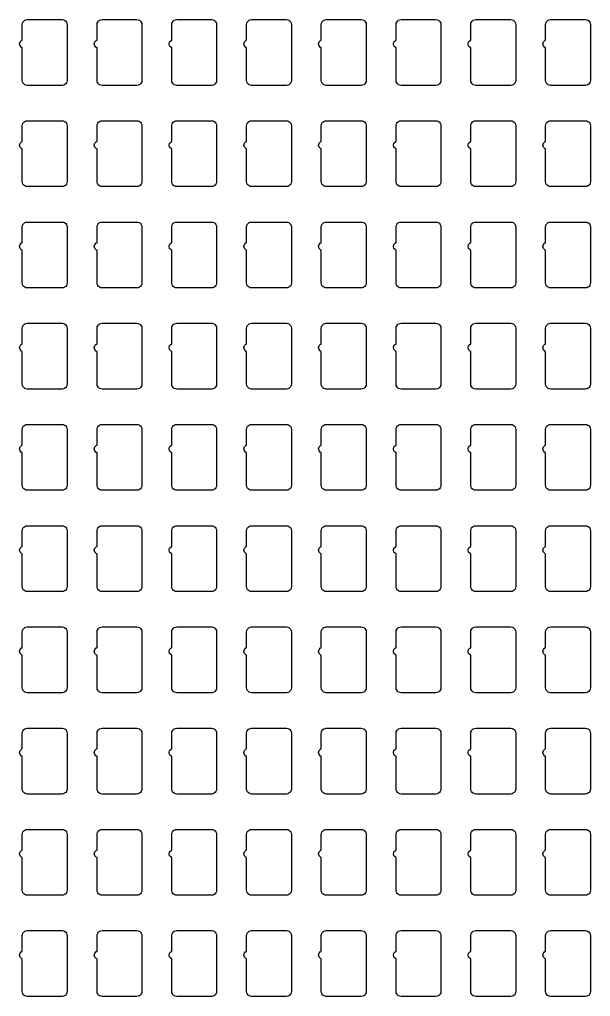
# Model space of a CAD drawing. Extents: x 11 to 212, y 11 to 212.
# Drawn here: x 79.72 to 93.2, y 61.46 to 84.51 of the extents above; entities that cross this region are included whole.
import ezdxf

# ---------------------------------------------------------------- set-up
doc = ezdxf.new("R2010")
doc.units = 0
doc.layers.add('C2', color=7, linetype='continuous')

msp = doc.modelspace()

# ---------------------------------------------------------------- linework, layer by layer
at = {"layer": 'C2'}
for points in [[(80.729, 84.512), (80.76, 84.508), (80.788, 84.496), (80.813, 84.477), (80.831, 84.453), (80.843, 84.425), (80.847, 84.394), (80.847, 83.076), (80.843, 83.046), (80.831, 83.018), (80.813, 82.993), (80.788, 82.975), (80.76, 82.963), (80.729, 82.959), (79.906, 82.959), (79.875, 82.963), (79.847, 82.975), (79.823, 82.993), (79.804, 83.018), (79.792, 83.046), (79.788, 83.076), (79.788, 83.849), (79.771, 83.854), (79.736, 83.888), (79.724, 83.935), (79.736, 83.982), (79.771, 84.017), (79.788, 84.022), (79.788, 84.394), (79.792, 84.425), (79.804, 84.453), (79.823, 84.477), (79.847, 84.496), (79.875, 84.508), (79.906, 84.512)], [(82.494, 84.512), (82.525, 84.508), (82.553, 84.496), (82.577, 84.477), (82.596, 84.453), (82.608, 84.425), (82.612, 84.394), (82.612, 83.076), (82.608, 83.046), (82.596, 83.018), (82.577, 82.993), (82.553, 82.975), (82.525, 82.963), (82.494, 82.959), (81.671, 82.959), (81.64, 82.963), (81.612, 82.975), (81.587, 82.993), (81.569, 83.018), (81.557, 83.046), (81.553, 83.076), (81.553, 83.849), (81.535, 83.854), (81.501, 83.888), (81.488, 83.935), (81.501, 83.982), (81.535, 84.017), (81.553, 84.022), (81.553, 84.394), (81.557, 84.425), (81.569, 84.453), (81.587, 84.477), (81.612, 84.496), (81.64, 84.508), (81.671, 84.512)], [(84.259, 84.512), (84.289, 84.508), (84.318, 84.496), (84.342, 84.477), (84.361, 84.453), (84.372, 84.425), (84.376, 84.394), (84.376, 83.076), (84.372, 83.046), (84.361, 83.018), (84.342, 82.993), (84.318, 82.975), (84.289, 82.963), (84.259, 82.959), (83.435, 82.959), (83.405, 82.963), (83.376, 82.975), (83.352, 82.993), (83.333, 83.018), (83.322, 83.046), (83.318, 83.076), (83.318, 83.849), (83.3, 83.854), (83.266, 83.888), (83.253, 83.935), (83.266, 83.982), (83.3, 84.017), (83.318, 84.022), (83.318, 84.394), (83.322, 84.425), (83.333, 84.453), (83.352, 84.477), (83.376, 84.496), (83.405, 84.508), (83.435, 84.512)], [(86.024, 84.512), (86.054, 84.508), (86.082, 84.496), (86.107, 84.477), (86.125, 84.453), (86.137, 84.425), (86.141, 84.394), (86.141, 83.076), (86.137, 83.046), (86.125, 83.018), (86.107, 82.993), (86.082, 82.975), (86.054, 82.963), (86.024, 82.959), (85.2, 82.959), (85.17, 82.963), (85.141, 82.975), (85.117, 82.993), (85.098, 83.018), (85.086, 83.046), (85.082, 83.076), (85.082, 83.849), (85.065, 83.854), (85.03, 83.888), (85.018, 83.935), (85.03, 83.982), (85.065, 84.017), (85.082, 84.022), (85.082, 84.394), (85.086, 84.425), (85.098, 84.453), (85.117, 84.477), (85.141, 84.496), (85.17, 84.508), (85.2, 84.512)], [(87.788, 84.512), (87.819, 84.508), (87.847, 84.496), (87.871, 84.477), (87.89, 84.453), (87.902, 84.425), (87.906, 84.394), (87.906, 83.076), (87.902, 83.046), (87.89, 83.018), (87.871, 82.993), (87.847, 82.975), (87.819, 82.963), (87.788, 82.959), (86.965, 82.959), (86.934, 82.963), (86.906, 82.975), (86.882, 82.993), (86.863, 83.018), (86.851, 83.046), (86.847, 83.076), (86.847, 83.849), (86.829, 83.854), (86.795, 83.888), (86.782, 83.935), (86.795, 83.982), (86.829, 84.017), (86.847, 84.022), (86.847, 84.394), (86.851, 84.425), (86.863, 84.453), (86.882, 84.477), (86.906, 84.496), (86.934, 84.508), (86.965, 84.512)], [(89.553, 84.512), (89.583, 84.508), (89.612, 84.496), (89.636, 84.477), (89.655, 84.453), (89.667, 84.425), (89.671, 84.394), (89.671, 83.076), (89.667, 83.046), (89.655, 83.018), (89.636, 82.993), (89.612, 82.975), (89.583, 82.963), (89.553, 82.959), (88.729, 82.959), (88.699, 82.963), (88.671, 82.975), (88.646, 82.993), (88.628, 83.018), (88.616, 83.046), (88.612, 83.076), (88.612, 83.849), (88.594, 83.854), (88.56, 83.888), (88.547, 83.935), (88.56, 83.982), (88.594, 84.017), (88.612, 84.022), (88.612, 84.394), (88.616, 84.425), (88.628, 84.453), (88.646, 84.477), (88.671, 84.496), (88.699, 84.508), (88.729, 84.512)], [(91.318, 84.512), (91.348, 84.508), (91.376, 84.496), (91.401, 84.477), (91.42, 84.453), (91.431, 84.425), (91.435, 84.394), (91.435, 83.076), (91.431, 83.046), (91.42, 83.018), (91.401, 82.993), (91.376, 82.975), (91.348, 82.963), (91.318, 82.959), (90.494, 82.959), (90.464, 82.963), (90.435, 82.975), (90.411, 82.993), (90.392, 83.018), (90.38, 83.046), (90.376, 83.076), (90.376, 83.849), (90.359, 83.854), (90.324, 83.888), (90.312, 83.935), (90.324, 83.982), (90.359, 84.017), (90.376, 84.022), (90.376, 84.394), (90.38, 84.425), (90.392, 84.453), (90.411, 84.477), (90.435, 84.496), (90.464, 84.508), (90.494, 84.512)], [(93.082, 84.512), (93.113, 84.508), (93.141, 84.496), (93.166, 84.477), (93.184, 84.453), (93.196, 84.425), (93.2, 84.394), (93.2, 83.076), (93.196, 83.046), (93.184, 83.018), (93.166, 82.993), (93.141, 82.975), (93.113, 82.963), (93.082, 82.959), (92.259, 82.959), (92.228, 82.963), (92.2, 82.975), (92.176, 82.993), (92.157, 83.018), (92.145, 83.046), (92.141, 83.076), (92.141, 83.849), (92.124, 83.854), (92.089, 83.888), (92.076, 83.935), (92.089, 83.982), (92.124, 84.017), (92.141, 84.022), (92.141, 84.394), (92.145, 84.425), (92.157, 84.453), (92.176, 84.477), (92.2, 84.496), (92.228, 84.508), (92.259, 84.512)], [(80.729, 82.124), (80.76, 82.12), (80.788, 82.108), (80.813, 82.089), (80.831, 82.065), (80.843, 82.036), (80.847, 82.006), (80.847, 80.688), (80.843, 80.658), (80.831, 80.629), (80.813, 80.605), (80.788, 80.586), (80.76, 80.575), (80.729, 80.571), (79.906, 80.571), (79.875, 80.575), (79.847, 80.586), (79.823, 80.605), (79.804, 80.629), (79.792, 80.658), (79.788, 80.688), (79.788, 81.461), (79.771, 81.466), (79.736, 81.5), (79.724, 81.547), (79.736, 81.594), (79.771, 81.629), (79.788, 81.633), (79.788, 82.006), (79.792, 82.036), (79.804, 82.065), (79.823, 82.089), (79.847, 82.108), (79.875, 82.12), (79.906, 82.124)], [(82.494, 82.124), (82.525, 82.12), (82.553, 82.108), (82.577, 82.089), (82.596, 82.065), (82.608, 82.036), (82.612, 82.006), (82.612, 80.688), (82.608, 80.658), (82.596, 80.629), (82.577, 80.605), (82.553, 80.586), (82.525, 80.575), (82.494, 80.571), (81.671, 80.571), (81.64, 80.575), (81.612, 80.586), (81.587, 80.605), (81.569, 80.629), (81.557, 80.658), (81.553, 80.688), (81.553, 81.461), (81.535, 81.466), (81.501, 81.5), (81.488, 81.547), (81.501, 81.594), (81.535, 81.629), (81.553, 81.633), (81.553, 82.006), (81.557, 82.036), (81.569, 82.065), (81.587, 82.089), (81.612, 82.108), (81.64, 82.12), (81.671, 82.124)], [(84.259, 82.124), (84.289, 82.12), (84.318, 82.108), (84.342, 82.089), (84.361, 82.065), (84.372, 82.036), (84.376, 82.006), (84.376, 80.688), (84.372, 80.658), (84.361, 80.629), (84.342, 80.605), (84.318, 80.586), (84.289, 80.575), (84.259, 80.571), (83.435, 80.571), (83.405, 80.575), (83.376, 80.586), (83.352, 80.605), (83.333, 80.629), (83.322, 80.658), (83.318, 80.688), (83.318, 81.461), (83.3, 81.466), (83.266, 81.5), (83.253, 81.547), (83.266, 81.594), (83.3, 81.629), (83.318, 81.633), (83.318, 82.006), (83.322, 82.036), (83.333, 82.065), (83.352, 82.089), (83.376, 82.108), (83.405, 82.12), (83.435, 82.124)], [(86.024, 82.124), (86.054, 82.12), (86.082, 82.108), (86.107, 82.089), (86.125, 82.065), (86.137, 82.036), (86.141, 82.006), (86.141, 80.688), (86.137, 80.658), (86.125, 80.629), (86.107, 80.605), (86.082, 80.586), (86.054, 80.575), (86.024, 80.571), (85.2, 80.571), (85.17, 80.575), (85.141, 80.586), (85.117, 80.605), (85.098, 80.629), (85.086, 80.658), (85.082, 80.688), (85.082, 81.461), (85.065, 81.466), (85.03, 81.5), (85.018, 81.547), (85.03, 81.594), (85.065, 81.629), (85.082, 81.633), (85.082, 82.006), (85.086, 82.036), (85.098, 82.065), (85.117, 82.089), (85.141, 82.108), (85.17, 82.12), (85.2, 82.124)], [(87.788, 82.124), (87.819, 82.12), (87.847, 82.108), (87.871, 82.089), (87.89, 82.065), (87.902, 82.036), (87.906, 82.006), (87.906, 80.688), (87.902, 80.658), (87.89, 80.629), (87.871, 80.605), (87.847, 80.586), (87.819, 80.575), (87.788, 80.571), (86.965, 80.571), (86.934, 80.575), (86.906, 80.586), (86.882, 80.605), (86.863, 80.629), (86.851, 80.658), (86.847, 80.688), (86.847, 81.461), (86.829, 81.466), (86.795, 81.5), (86.782, 81.547), (86.795, 81.594), (86.829, 81.629), (86.847, 81.633), (86.847, 82.006), (86.851, 82.036), (86.863, 82.065), (86.882, 82.089), (86.906, 82.108), (86.934, 82.12), (86.965, 82.124)], [(89.553, 82.124), (89.583, 82.12), (89.612, 82.108), (89.636, 82.089), (89.655, 82.065), (89.667, 82.036), (89.671, 82.006), (89.671, 80.688), (89.667, 80.658), (89.655, 80.629), (89.636, 80.605), (89.612, 80.586), (89.583, 80.575), (89.553, 80.571), (88.729, 80.571), (88.699, 80.575), (88.671, 80.586), (88.646, 80.605), (88.628, 80.629), (88.616, 80.658), (88.612, 80.688), (88.612, 81.461), (88.594, 81.466), (88.56, 81.5), (88.547, 81.547), (88.56, 81.594), (88.594, 81.629), (88.612, 81.633), (88.612, 82.006), (88.616, 82.036), (88.628, 82.065), (88.646, 82.089), (88.671, 82.108), (88.699, 82.12), (88.729, 82.124)], [(91.318, 82.124), (91.348, 82.12), (91.376, 82.108), (91.401, 82.089), (91.42, 82.065), (91.431, 82.036), (91.435, 82.006), (91.435, 80.688), (91.431, 80.658), (91.42, 80.629), (91.401, 80.605), (91.376, 80.586), (91.348, 80.575), (91.318, 80.571), (90.494, 80.571), (90.464, 80.575), (90.435, 80.586), (90.411, 80.605), (90.392, 80.629), (90.38, 80.658), (90.376, 80.688), (90.376, 81.461), (90.359, 81.466), (90.324, 81.5), (90.312, 81.547), (90.324, 81.594), (90.359, 81.629), (90.376, 81.633), (90.376, 82.006), (90.38, 82.036), (90.392, 82.065), (90.411, 82.089), (90.435, 82.108), (90.464, 82.12), (90.494, 82.124)], [(93.082, 82.124), (93.113, 82.12), (93.141, 82.108), (93.166, 82.089), (93.184, 82.065), (93.196, 82.036), (93.2, 82.006), (93.2, 80.688), (93.196, 80.658), (93.184, 80.629), (93.166, 80.605), (93.141, 80.586), (93.113, 80.575), (93.082, 80.571), (92.259, 80.571), (92.228, 80.575), (92.2, 80.586), (92.176, 80.605), (92.157, 80.629), (92.145, 80.658), (92.141, 80.688), (92.141, 81.461), (92.124, 81.466), (92.089, 81.5), (92.076, 81.547), (92.089, 81.594), (92.124, 81.629), (92.141, 81.633), (92.141, 82.006), (92.145, 82.036), (92.157, 82.065), (92.176, 82.089), (92.2, 82.108), (92.228, 82.12), (92.259, 82.124)], [(80.729, 79.735), (80.76, 79.731), (80.788, 79.72), (80.813, 79.701), (80.831, 79.676), (80.843, 79.648), (80.847, 79.618), (80.847, 78.3), (80.843, 78.27), (80.831, 78.241), (80.813, 78.217), (80.788, 78.198), (80.76, 78.186), (80.729, 78.182), (79.906, 78.182), (79.875, 78.186), (79.847, 78.198), (79.823, 78.217), (79.804, 78.241), (79.792, 78.27), (79.788, 78.3), (79.788, 79.073), (79.771, 79.077), (79.736, 79.112), (79.724, 79.159), (79.736, 79.206), (79.771, 79.24), (79.788, 79.245), (79.788, 79.618), (79.792, 79.648), (79.804, 79.676), (79.823, 79.701), (79.847, 79.72), (79.875, 79.731), (79.906, 79.735)], [(82.494, 79.735), (82.525, 79.731), (82.553, 79.72), (82.577, 79.701), (82.596, 79.676), (82.608, 79.648), (82.612, 79.618), (82.612, 78.3), (82.608, 78.27), (82.596, 78.241), (82.577, 78.217), (82.553, 78.198), (82.525, 78.186), (82.494, 78.182), (81.671, 78.182), (81.64, 78.186), (81.612, 78.198), (81.587, 78.217), (81.569, 78.241), (81.557, 78.27), (81.553, 78.3), (81.553, 79.073), (81.535, 79.077), (81.501, 79.112), (81.488, 79.159), (81.501, 79.206), (81.535, 79.24), (81.553, 79.245), (81.553, 79.618), (81.557, 79.648), (81.569, 79.676), (81.587, 79.701), (81.612, 79.72), (81.64, 79.731), (81.671, 79.735)], [(84.259, 79.735), (84.289, 79.731), (84.318, 79.72), (84.342, 79.701), (84.361, 79.676), (84.372, 79.648), (84.376, 79.618), (84.376, 78.3), (84.372, 78.27), (84.361, 78.241), (84.342, 78.217), (84.318, 78.198), (84.289, 78.186), (84.259, 78.182), (83.435, 78.182), (83.405, 78.186), (83.376, 78.198), (83.352, 78.217), (83.333, 78.241), (83.322, 78.27), (83.318, 78.3), (83.318, 79.073), (83.3, 79.077), (83.266, 79.112), (83.253, 79.159), (83.266, 79.206), (83.3, 79.24), (83.318, 79.245), (83.318, 79.618), (83.322, 79.648), (83.333, 79.676), (83.352, 79.701), (83.376, 79.72), (83.405, 79.731), (83.435, 79.735)], [(86.024, 79.735), (86.054, 79.731), (86.082, 79.72), (86.107, 79.701), (86.125, 79.676), (86.137, 79.648), (86.141, 79.618), (86.141, 78.3), (86.137, 78.27), (86.125, 78.241), (86.107, 78.217), (86.082, 78.198), (86.054, 78.186), (86.024, 78.182), (85.2, 78.182), (85.17, 78.186), (85.141, 78.198), (85.117, 78.217), (85.098, 78.241), (85.086, 78.27), (85.082, 78.3), (85.082, 79.073), (85.065, 79.077), (85.03, 79.112), (85.018, 79.159), (85.03, 79.206), (85.065, 79.24), (85.082, 79.245), (85.082, 79.618), (85.086, 79.648), (85.098, 79.676), (85.117, 79.701), (85.141, 79.72), (85.17, 79.731), (85.2, 79.735)], [(87.788, 79.735), (87.819, 79.731), (87.847, 79.72), (87.871, 79.701), (87.89, 79.676), (87.902, 79.648), (87.906, 79.618), (87.906, 78.3), (87.902, 78.27), (87.89, 78.241), (87.871, 78.217), (87.847, 78.198), (87.819, 78.186), (87.788, 78.182), (86.965, 78.182), (86.934, 78.186), (86.906, 78.198), (86.882, 78.217), (86.863, 78.241), (86.851, 78.27), (86.847, 78.3), (86.847, 79.073), (86.829, 79.077), (86.795, 79.112), (86.782, 79.159), (86.795, 79.206), (86.829, 79.24), (86.847, 79.245), (86.847, 79.618), (86.851, 79.648), (86.863, 79.676), (86.882, 79.701), (86.906, 79.72), (86.934, 79.731), (86.965, 79.735)], [(89.553, 79.735), (89.583, 79.731), (89.612, 79.72), (89.636, 79.701), (89.655, 79.676), (89.667, 79.648), (89.671, 79.618), (89.671, 78.3), (89.667, 78.27), (89.655, 78.241), (89.636, 78.217), (89.612, 78.198), (89.583, 78.186), (89.553, 78.182), (88.729, 78.182), (88.699, 78.186), (88.671, 78.198), (88.646, 78.217), (88.628, 78.241), (88.616, 78.27), (88.612, 78.3), (88.612, 79.073), (88.594, 79.077), (88.56, 79.112), (88.547, 79.159), (88.56, 79.206), (88.594, 79.24), (88.612, 79.245), (88.612, 79.618), (88.616, 79.648), (88.628, 79.676), (88.646, 79.701), (88.671, 79.72), (88.699, 79.731), (88.729, 79.735)], [(91.318, 79.735), (91.348, 79.731), (91.376, 79.72), (91.401, 79.701), (91.42, 79.676), (91.431, 79.648), (91.435, 79.618), (91.435, 78.3), (91.431, 78.27), (91.42, 78.241), (91.401, 78.217), (91.376, 78.198), (91.348, 78.186), (91.318, 78.182), (90.494, 78.182), (90.464, 78.186), (90.435, 78.198), (90.411, 78.217), (90.392, 78.241), (90.38, 78.27), (90.376, 78.3), (90.376, 79.073), (90.359, 79.077), (90.324, 79.112), (90.312, 79.159), (90.324, 79.206), (90.359, 79.24), (90.376, 79.245), (90.376, 79.618), (90.38, 79.648), (90.392, 79.676), (90.411, 79.701), (90.435, 79.72), (90.464, 79.731), (90.494, 79.735)], [(93.082, 79.735), (93.113, 79.731), (93.141, 79.72), (93.166, 79.701), (93.184, 79.676), (93.196, 79.648), (93.2, 79.618), (93.2, 78.3), (93.196, 78.27), (93.184, 78.241), (93.166, 78.217), (93.141, 78.198), (93.113, 78.186), (93.082, 78.182), (92.259, 78.182), (92.228, 78.186), (92.2, 78.198), (92.176, 78.217), (92.157, 78.241), (92.145, 78.27), (92.141, 78.3), (92.141, 79.073), (92.124, 79.077), (92.089, 79.112), (92.076, 79.159), (92.089, 79.206), (92.124, 79.24), (92.141, 79.245), (92.141, 79.618), (92.145, 79.648), (92.157, 79.676), (92.176, 79.701), (92.2, 79.72), (92.228, 79.731), (92.259, 79.735)], [(80.729, 77.347), (80.76, 77.343), (80.788, 77.331), (80.813, 77.313), (80.831, 77.288), (80.843, 77.26), (80.847, 77.229), (80.847, 75.912), (80.843, 75.881), (80.831, 75.853), (80.813, 75.829), (80.788, 75.81), (80.76, 75.798), (80.729, 75.794), (79.906, 75.794), (79.875, 75.798), (79.847, 75.81), (79.823, 75.829), (79.804, 75.853), (79.792, 75.881), (79.788, 75.912), (79.788, 76.684), (79.771, 76.689), (79.736, 76.724), (79.724, 76.771), (79.736, 76.818), (79.771, 76.852), (79.788, 76.857), (79.788, 77.229), (79.792, 77.26), (79.804, 77.288), (79.823, 77.313), (79.847, 77.331), (79.875, 77.343), (79.906, 77.347)], [(82.494, 77.347), (82.525, 77.343), (82.553, 77.331), (82.577, 77.313), (82.596, 77.288), (82.608, 77.26), (82.612, 77.229), (82.612, 75.912), (82.608, 75.881), (82.596, 75.853), (82.577, 75.829), (82.553, 75.81), (82.525, 75.798), (82.494, 75.794), (81.671, 75.794), (81.64, 75.798), (81.612, 75.81), (81.587, 75.829), (81.569, 75.853), (81.557, 75.881), (81.553, 75.912), (81.553, 76.684), (81.535, 76.689), (81.501, 76.724), (81.488, 76.771), (81.501, 76.818), (81.535, 76.852), (81.553, 76.857), (81.553, 77.229), (81.557, 77.26), (81.569, 77.288), (81.587, 77.313), (81.612, 77.331), (81.64, 77.343), (81.671, 77.347)], [(84.259, 77.347), (84.289, 77.343), (84.318, 77.331), (84.342, 77.313), (84.361, 77.288), (84.372, 77.26), (84.376, 77.229), (84.376, 75.912), (84.372, 75.881), (84.361, 75.853), (84.342, 75.829), (84.318, 75.81), (84.289, 75.798), (84.259, 75.794), (83.435, 75.794), (83.405, 75.798), (83.376, 75.81), (83.352, 75.829), (83.333, 75.853), (83.322, 75.881), (83.318, 75.912), (83.318, 76.684), (83.3, 76.689), (83.266, 76.724), (83.253, 76.771), (83.266, 76.818), (83.3, 76.852), (83.318, 76.857), (83.318, 77.229), (83.322, 77.26), (83.333, 77.288), (83.352, 77.313), (83.376, 77.331), (83.405, 77.343), (83.435, 77.347)], [(86.024, 77.347), (86.054, 77.343), (86.082, 77.331), (86.107, 77.313), (86.125, 77.288), (86.137, 77.26), (86.141, 77.229), (86.141, 75.912), (86.137, 75.881), (86.125, 75.853), (86.107, 75.829), (86.082, 75.81), (86.054, 75.798), (86.024, 75.794), (85.2, 75.794), (85.17, 75.798), (85.141, 75.81), (85.117, 75.829), (85.098, 75.853), (85.086, 75.881), (85.082, 75.912), (85.082, 76.684), (85.065, 76.689), (85.03, 76.724), (85.018, 76.771), (85.03, 76.818), (85.065, 76.852), (85.082, 76.857), (85.082, 77.229), (85.086, 77.26), (85.098, 77.288), (85.117, 77.313), (85.141, 77.331), (85.17, 77.343), (85.2, 77.347)], [(87.788, 77.347), (87.819, 77.343), (87.847, 77.331), (87.871, 77.313), (87.89, 77.288), (87.902, 77.26), (87.906, 77.229), (87.906, 75.912), (87.902, 75.881), (87.89, 75.853), (87.871, 75.829), (87.847, 75.81), (87.819, 75.798), (87.788, 75.794), (86.965, 75.794), (86.934, 75.798), (86.906, 75.81), (86.882, 75.829), (86.863, 75.853), (86.851, 75.881), (86.847, 75.912), (86.847, 76.684), (86.829, 76.689), (86.795, 76.724), (86.782, 76.771), (86.795, 76.818), (86.829, 76.852), (86.847, 76.857), (86.847, 77.229), (86.851, 77.26), (86.863, 77.288), (86.882, 77.313), (86.906, 77.331), (86.934, 77.343), (86.965, 77.347)], [(89.553, 77.347), (89.583, 77.343), (89.612, 77.331), (89.636, 77.313), (89.655, 77.288), (89.667, 77.26), (89.671, 77.229), (89.671, 75.912), (89.667, 75.881), (89.655, 75.853), (89.636, 75.829), (89.612, 75.81), (89.583, 75.798), (89.553, 75.794), (88.729, 75.794), (88.699, 75.798), (88.671, 75.81), (88.646, 75.829), (88.628, 75.853), (88.616, 75.881), (88.612, 75.912), (88.612, 76.684), (88.594, 76.689), (88.56, 76.724), (88.547, 76.771), (88.56, 76.818), (88.594, 76.852), (88.612, 76.857), (88.612, 77.229), (88.616, 77.26), (88.628, 77.288), (88.646, 77.313), (88.671, 77.331), (88.699, 77.343), (88.729, 77.347)], [(91.318, 77.347), (91.348, 77.343), (91.376, 77.331), (91.401, 77.313), (91.42, 77.288), (91.431, 77.26), (91.435, 77.229), (91.435, 75.912), (91.431, 75.881), (91.42, 75.853), (91.401, 75.829), (91.376, 75.81), (91.348, 75.798), (91.318, 75.794), (90.494, 75.794), (90.464, 75.798), (90.435, 75.81), (90.411, 75.829), (90.392, 75.853), (90.38, 75.881), (90.376, 75.912), (90.376, 76.684), (90.359, 76.689), (90.324, 76.724), (90.312, 76.771), (90.324, 76.818), (90.359, 76.852), (90.376, 76.857), (90.376, 77.229), (90.38, 77.26), (90.392, 77.288), (90.411, 77.313), (90.435, 77.331), (90.464, 77.343), (90.494, 77.347)], [(93.082, 77.347), (93.113, 77.343), (93.141, 77.331), (93.166, 77.313), (93.184, 77.288), (93.196, 77.26), (93.2, 77.229), (93.2, 75.912), (93.196, 75.881), (93.184, 75.853), (93.166, 75.829), (93.141, 75.81), (93.113, 75.798), (93.082, 75.794), (92.259, 75.794), (92.228, 75.798), (92.2, 75.81), (92.176, 75.829), (92.157, 75.853), (92.145, 75.881), (92.141, 75.912), (92.141, 76.684), (92.124, 76.689), (92.089, 76.724), (92.076, 76.771), (92.089, 76.818), (92.124, 76.852), (92.141, 76.857), (92.141, 77.229), (92.145, 77.26), (92.157, 77.288), (92.176, 77.313), (92.2, 77.331), (92.228, 77.343), (92.259, 77.347)], [(80.729, 74.959), (80.76, 74.955), (80.788, 74.943), (80.813, 74.924), (80.831, 74.9), (80.843, 74.872), (80.847, 74.841), (80.847, 73.524), (80.843, 73.493), (80.831, 73.465), (80.813, 73.44), (80.788, 73.422), (80.76, 73.41), (80.729, 73.406), (79.906, 73.406), (79.875, 73.41), (79.847, 73.422), (79.823, 73.44), (79.804, 73.465), (79.792, 73.493), (79.788, 73.524), (79.788, 74.296), (79.771, 74.301), (79.736, 74.335), (79.724, 74.382), (79.736, 74.429), (79.771, 74.464), (79.788, 74.469), (79.788, 74.841), (79.792, 74.872), (79.804, 74.9), (79.823, 74.924), (79.847, 74.943), (79.875, 74.955), (79.906, 74.959)], [(82.494, 74.959), (82.525, 74.955), (82.553, 74.943), (82.577, 74.924), (82.596, 74.9), (82.608, 74.872), (82.612, 74.841), (82.612, 73.524), (82.608, 73.493), (82.596, 73.465), (82.577, 73.44), (82.553, 73.422), (82.525, 73.41), (82.494, 73.406), (81.671, 73.406), (81.64, 73.41), (81.612, 73.422), (81.587, 73.44), (81.569, 73.465), (81.557, 73.493), (81.553, 73.524), (81.553, 74.296), (81.535, 74.301), (81.501, 74.335), (81.488, 74.382), (81.501, 74.429), (81.535, 74.464), (81.553, 74.469), (81.553, 74.841), (81.557, 74.872), (81.569, 74.9), (81.587, 74.924), (81.612, 74.943), (81.64, 74.955), (81.671, 74.959)], [(84.259, 74.959), (84.289, 74.955), (84.318, 74.943), (84.342, 74.924), (84.361, 74.9), (84.372, 74.872), (84.376, 74.841), (84.376, 73.524), (84.372, 73.493), (84.361, 73.465), (84.342, 73.44), (84.318, 73.422), (84.289, 73.41), (84.259, 73.406), (83.435, 73.406), (83.405, 73.41), (83.376, 73.422), (83.352, 73.44), (83.333, 73.465), (83.322, 73.493), (83.318, 73.524), (83.318, 74.296), (83.3, 74.301), (83.266, 74.335), (83.253, 74.382), (83.266, 74.429), (83.3, 74.464), (83.318, 74.469), (83.318, 74.841), (83.322, 74.872), (83.333, 74.9), (83.352, 74.924), (83.376, 74.943), (83.405, 74.955), (83.435, 74.959)], [(86.024, 74.959), (86.054, 74.955), (86.082, 74.943), (86.107, 74.924), (86.125, 74.9), (86.137, 74.872), (86.141, 74.841), (86.141, 73.524), (86.137, 73.493), (86.125, 73.465), (86.107, 73.44), (86.082, 73.422), (86.054, 73.41), (86.024, 73.406), (85.2, 73.406), (85.17, 73.41), (85.141, 73.422), (85.117, 73.44), (85.098, 73.465), (85.086, 73.493), (85.082, 73.524), (85.082, 74.296), (85.065, 74.301), (85.03, 74.335), (85.018, 74.382), (85.03, 74.429), (85.065, 74.464), (85.082, 74.469), (85.082, 74.841), (85.086, 74.872), (85.098, 74.9), (85.117, 74.924), (85.141, 74.943), (85.17, 74.955), (85.2, 74.959)], [(87.788, 74.959), (87.819, 74.955), (87.847, 74.943), (87.871, 74.924), (87.89, 74.9), (87.902, 74.872), (87.906, 74.841), (87.906, 73.524), (87.902, 73.493), (87.89, 73.465), (87.871, 73.44), (87.847, 73.422), (87.819, 73.41), (87.788, 73.406), (86.965, 73.406), (86.934, 73.41), (86.906, 73.422), (86.882, 73.44), (86.863, 73.465), (86.851, 73.493), (86.847, 73.524), (86.847, 74.296), (86.829, 74.301), (86.795, 74.335), (86.782, 74.382), (86.795, 74.429), (86.829, 74.464), (86.847, 74.469), (86.847, 74.841), (86.851, 74.872), (86.863, 74.9), (86.882, 74.924), (86.906, 74.943), (86.934, 74.955), (86.965, 74.959)], [(89.553, 74.959), (89.583, 74.955), (89.612, 74.943), (89.636, 74.924), (89.655, 74.9), (89.667, 74.872), (89.671, 74.841), (89.671, 73.524), (89.667, 73.493), (89.655, 73.465), (89.636, 73.44), (89.612, 73.422), (89.583, 73.41), (89.553, 73.406), (88.729, 73.406), (88.699, 73.41), (88.671, 73.422), (88.646, 73.44), (88.628, 73.465), (88.616, 73.493), (88.612, 73.524), (88.612, 74.296), (88.594, 74.301), (88.56, 74.335), (88.547, 74.382), (88.56, 74.429), (88.594, 74.464), (88.612, 74.469), (88.612, 74.841), (88.616, 74.872), (88.628, 74.9), (88.646, 74.924), (88.671, 74.943), (88.699, 74.955), (88.729, 74.959)], [(91.318, 74.959), (91.348, 74.955), (91.376, 74.943), (91.401, 74.924), (91.42, 74.9), (91.431, 74.872), (91.435, 74.841), (91.435, 73.524), (91.431, 73.493), (91.42, 73.465), (91.401, 73.44), (91.376, 73.422), (91.348, 73.41), (91.318, 73.406), (90.494, 73.406), (90.464, 73.41), (90.435, 73.422), (90.411, 73.44), (90.392, 73.465), (90.38, 73.493), (90.376, 73.524), (90.376, 74.296), (90.359, 74.301), (90.324, 74.335), (90.312, 74.382), (90.324, 74.429), (90.359, 74.464), (90.376, 74.469), (90.376, 74.841), (90.38, 74.872), (90.392, 74.9), (90.411, 74.924), (90.435, 74.943), (90.464, 74.955), (90.494, 74.959)], [(93.082, 74.959), (93.113, 74.955), (93.141, 74.943), (93.166, 74.924), (93.184, 74.9), (93.196, 74.872), (93.2, 74.841), (93.2, 73.524), (93.196, 73.493), (93.184, 73.465), (93.166, 73.44), (93.141, 73.422), (93.113, 73.41), (93.082, 73.406), (92.259, 73.406), (92.228, 73.41), (92.2, 73.422), (92.176, 73.44), (92.157, 73.465), (92.145, 73.493), (92.141, 73.524), (92.141, 74.296), (92.124, 74.301), (92.089, 74.335), (92.076, 74.382), (92.089, 74.429), (92.124, 74.464), (92.141, 74.469), (92.141, 74.841), (92.145, 74.872), (92.157, 74.9), (92.176, 74.924), (92.2, 74.943), (92.228, 74.955), (92.259, 74.959)], [(80.729, 72.571), (80.76, 72.567), (80.788, 72.555), (80.813, 72.536), (80.831, 72.512), (80.843, 72.483), (80.847, 72.453), (80.847, 71.135), (80.843, 71.105), (80.831, 71.076), (80.813, 71.052), (80.788, 71.033), (80.76, 71.022), (80.729, 71.018), (79.906, 71.018), (79.875, 71.022), (79.847, 71.033), (79.823, 71.052), (79.804, 71.076), (79.792, 71.105), (79.788, 71.135), (79.788, 71.908), (79.771, 71.913), (79.736, 71.947), (79.724, 71.994), (79.736, 72.041), (79.771, 72.076), (79.788, 72.08), (79.788, 72.453), (79.792, 72.483), (79.804, 72.512), (79.823, 72.536), (79.847, 72.555), (79.875, 72.567), (79.906, 72.571)], [(82.494, 72.571), (82.525, 72.567), (82.553, 72.555), (82.577, 72.536), (82.596, 72.512), (82.608, 72.483), (82.612, 72.453), (82.612, 71.135), (82.608, 71.105), (82.596, 71.076), (82.577, 71.052), (82.553, 71.033), (82.525, 71.022), (82.494, 71.018), (81.671, 71.018), (81.64, 71.022), (81.612, 71.033), (81.587, 71.052), (81.569, 71.076), (81.557, 71.105), (81.553, 71.135), (81.553, 71.908), (81.535, 71.913), (81.501, 71.947), (81.488, 71.994), (81.501, 72.041), (81.535, 72.076), (81.553, 72.08), (81.553, 72.453), (81.557, 72.483), (81.569, 72.512), (81.587, 72.536), (81.612, 72.555), (81.64, 72.567), (81.671, 72.571)], [(84.259, 72.571), (84.289, 72.567), (84.318, 72.555), (84.342, 72.536), (84.361, 72.512), (84.372, 72.483), (84.376, 72.453), (84.376, 71.135), (84.372, 71.105), (84.361, 71.076), (84.342, 71.052), (84.318, 71.033), (84.289, 71.022), (84.259, 71.018), (83.435, 71.018), (83.405, 71.022), (83.376, 71.033), (83.352, 71.052), (83.333, 71.076), (83.322, 71.105), (83.318, 71.135), (83.318, 71.908), (83.3, 71.913), (83.266, 71.947), (83.253, 71.994), (83.266, 72.041), (83.3, 72.076), (83.318, 72.08), (83.318, 72.453), (83.322, 72.483), (83.333, 72.512), (83.352, 72.536), (83.376, 72.555), (83.405, 72.567), (83.435, 72.571)], [(86.024, 72.571), (86.054, 72.567), (86.082, 72.555), (86.107, 72.536), (86.125, 72.512), (86.137, 72.483), (86.141, 72.453), (86.141, 71.135), (86.137, 71.105), (86.125, 71.076), (86.107, 71.052), (86.082, 71.033), (86.054, 71.022), (86.024, 71.018), (85.2, 71.018), (85.17, 71.022), (85.141, 71.033), (85.117, 71.052), (85.098, 71.076), (85.086, 71.105), (85.082, 71.135), (85.082, 71.908), (85.065, 71.913), (85.03, 71.947), (85.018, 71.994), (85.03, 72.041), (85.065, 72.076), (85.082, 72.08), (85.082, 72.453), (85.086, 72.483), (85.098, 72.512), (85.117, 72.536), (85.141, 72.555), (85.17, 72.567), (85.2, 72.571)], [(87.788, 72.571), (87.819, 72.567), (87.847, 72.555), (87.871, 72.536), (87.89, 72.512), (87.902, 72.483), (87.906, 72.453), (87.906, 71.135), (87.902, 71.105), (87.89, 71.076), (87.871, 71.052), (87.847, 71.033), (87.819, 71.022), (87.788, 71.018), (86.965, 71.018), (86.934, 71.022), (86.906, 71.033), (86.882, 71.052), (86.863, 71.076), (86.851, 71.105), (86.847, 71.135), (86.847, 71.908), (86.829, 71.913), (86.795, 71.947), (86.782, 71.994), (86.795, 72.041), (86.829, 72.076), (86.847, 72.08), (86.847, 72.453), (86.851, 72.483), (86.863, 72.512), (86.882, 72.536), (86.906, 72.555), (86.934, 72.567), (86.965, 72.571)], [(89.553, 72.571), (89.583, 72.567), (89.612, 72.555), (89.636, 72.536), (89.655, 72.512), (89.667, 72.483), (89.671, 72.453), (89.671, 71.135), (89.667, 71.105), (89.655, 71.076), (89.636, 71.052), (89.612, 71.033), (89.583, 71.022), (89.553, 71.018), (88.729, 71.018), (88.699, 71.022), (88.671, 71.033), (88.646, 71.052), (88.628, 71.076), (88.616, 71.105), (88.612, 71.135), (88.612, 71.908), (88.594, 71.913), (88.56, 71.947), (88.547, 71.994), (88.56, 72.041), (88.594, 72.076), (88.612, 72.08), (88.612, 72.453), (88.616, 72.483), (88.628, 72.512), (88.646, 72.536), (88.671, 72.555), (88.699, 72.567), (88.729, 72.571)], [(91.318, 72.571), (91.348, 72.567), (91.376, 72.555), (91.401, 72.536), (91.42, 72.512), (91.431, 72.483), (91.435, 72.453), (91.435, 71.135), (91.431, 71.105), (91.42, 71.076), (91.401, 71.052), (91.376, 71.033), (91.348, 71.022), (91.318, 71.018), (90.494, 71.018), (90.464, 71.022), (90.435, 71.033), (90.411, 71.052), (90.392, 71.076), (90.38, 71.105), (90.376, 71.135), (90.376, 71.908), (90.359, 71.913), (90.324, 71.947), (90.312, 71.994), (90.324, 72.041), (90.359, 72.076), (90.376, 72.08), (90.376, 72.453), (90.38, 72.483), (90.392, 72.512), (90.411, 72.536), (90.435, 72.555), (90.464, 72.567), (90.494, 72.571)], [(93.082, 72.571), (93.113, 72.567), (93.141, 72.555), (93.166, 72.536), (93.184, 72.512), (93.196, 72.483), (93.2, 72.453), (93.2, 71.135), (93.196, 71.105), (93.184, 71.076), (93.166, 71.052), (93.141, 71.033), (93.113, 71.022), (93.082, 71.018), (92.259, 71.018), (92.228, 71.022), (92.2, 71.033), (92.176, 71.052), (92.157, 71.076), (92.145, 71.105), (92.141, 71.135), (92.141, 71.908), (92.124, 71.913), (92.089, 71.947), (92.076, 71.994), (92.089, 72.041), (92.124, 72.076), (92.141, 72.08), (92.141, 72.453), (92.145, 72.483), (92.157, 72.512), (92.176, 72.536), (92.2, 72.555), (92.228, 72.567), (92.259, 72.571)], [(80.729, 70.182), (80.76, 70.178), (80.788, 70.167), (80.813, 70.148), (80.831, 70.124), (80.843, 70.095), (80.847, 70.065), (80.847, 68.747), (80.843, 68.717), (80.831, 68.688), (80.813, 68.664), (80.788, 68.645), (80.76, 68.633), (80.729, 68.629), (79.906, 68.629), (79.875, 68.633), (79.847, 68.645), (79.823, 68.664), (79.804, 68.688), (79.792, 68.717), (79.788, 68.747), (79.788, 69.52), (79.771, 69.524), (79.736, 69.559), (79.724, 69.606), (79.736, 69.653), (79.771, 69.687), (79.788, 69.692), (79.788, 70.065), (79.792, 70.095), (79.804, 70.124), (79.823, 70.148), (79.847, 70.167), (79.875, 70.178), (79.906, 70.182)], [(82.494, 70.182), (82.525, 70.178), (82.553, 70.167), (82.577, 70.148), (82.596, 70.124), (82.608, 70.095), (82.612, 70.065), (82.612, 68.747), (82.608, 68.717), (82.596, 68.688), (82.577, 68.664), (82.553, 68.645), (82.525, 68.633), (82.494, 68.629), (81.671, 68.629), (81.64, 68.633), (81.612, 68.645), (81.587, 68.664), (81.569, 68.688), (81.557, 68.717), (81.553, 68.747), (81.553, 69.52), (81.535, 69.524), (81.501, 69.559), (81.488, 69.606), (81.501, 69.653), (81.535, 69.687), (81.553, 69.692), (81.553, 70.065), (81.557, 70.095), (81.569, 70.124), (81.587, 70.148), (81.612, 70.167), (81.64, 70.178), (81.671, 70.182)], [(84.259, 70.182), (84.289, 70.178), (84.318, 70.167), (84.342, 70.148), (84.361, 70.124), (84.372, 70.095), (84.376, 70.065), (84.376, 68.747), (84.372, 68.717), (84.361, 68.688), (84.342, 68.664), (84.318, 68.645), (84.289, 68.633), (84.259, 68.629), (83.435, 68.629), (83.405, 68.633), (83.376, 68.645), (83.352, 68.664), (83.333, 68.688), (83.322, 68.717), (83.318, 68.747), (83.318, 69.52), (83.3, 69.524), (83.266, 69.559), (83.253, 69.606), (83.266, 69.653), (83.3, 69.687), (83.318, 69.692), (83.318, 70.065), (83.322, 70.095), (83.333, 70.124), (83.352, 70.148), (83.376, 70.167), (83.405, 70.178), (83.435, 70.182)], [(86.024, 70.182), (86.054, 70.178), (86.082, 70.167), (86.107, 70.148), (86.125, 70.124), (86.137, 70.095), (86.141, 70.065), (86.141, 68.747), (86.137, 68.717), (86.125, 68.688), (86.107, 68.664), (86.082, 68.645), (86.054, 68.633), (86.024, 68.629), (85.2, 68.629), (85.17, 68.633), (85.141, 68.645), (85.117, 68.664), (85.098, 68.688), (85.086, 68.717), (85.082, 68.747), (85.082, 69.52), (85.065, 69.524), (85.03, 69.559), (85.018, 69.606), (85.03, 69.653), (85.065, 69.687), (85.082, 69.692), (85.082, 70.065), (85.086, 70.095), (85.098, 70.124), (85.117, 70.148), (85.141, 70.167), (85.17, 70.178), (85.2, 70.182)], [(87.788, 70.182), (87.819, 70.178), (87.847, 70.167), (87.871, 70.148), (87.89, 70.124), (87.902, 70.095), (87.906, 70.065), (87.906, 68.747), (87.902, 68.717), (87.89, 68.688), (87.871, 68.664), (87.847, 68.645), (87.819, 68.633), (87.788, 68.629), (86.965, 68.629), (86.934, 68.633), (86.906, 68.645), (86.882, 68.664), (86.863, 68.688), (86.851, 68.717), (86.847, 68.747), (86.847, 69.52), (86.829, 69.524), (86.795, 69.559), (86.782, 69.606), (86.795, 69.653), (86.829, 69.687), (86.847, 69.692), (86.847, 70.065), (86.851, 70.095), (86.863, 70.124), (86.882, 70.148), (86.906, 70.167), (86.934, 70.178), (86.965, 70.182)], [(89.553, 70.182), (89.583, 70.178), (89.612, 70.167), (89.636, 70.148), (89.655, 70.124), (89.667, 70.095), (89.671, 70.065), (89.671, 68.747), (89.667, 68.717), (89.655, 68.688), (89.636, 68.664), (89.612, 68.645), (89.583, 68.633), (89.553, 68.629), (88.729, 68.629), (88.699, 68.633), (88.671, 68.645), (88.646, 68.664), (88.628, 68.688), (88.616, 68.717), (88.612, 68.747), (88.612, 69.52), (88.594, 69.524), (88.56, 69.559), (88.547, 69.606), (88.56, 69.653), (88.594, 69.687), (88.612, 69.692), (88.612, 70.065), (88.616, 70.095), (88.628, 70.124), (88.646, 70.148), (88.671, 70.167), (88.699, 70.178), (88.729, 70.182)], [(91.318, 70.182), (91.348, 70.178), (91.376, 70.167), (91.401, 70.148), (91.42, 70.124), (91.431, 70.095), (91.435, 70.065), (91.435, 68.747), (91.431, 68.717), (91.42, 68.688), (91.401, 68.664), (91.376, 68.645), (91.348, 68.633), (91.318, 68.629), (90.494, 68.629), (90.464, 68.633), (90.435, 68.645), (90.411, 68.664), (90.392, 68.688), (90.38, 68.717), (90.376, 68.747), (90.376, 69.52), (90.359, 69.524), (90.324, 69.559), (90.312, 69.606), (90.324, 69.653), (90.359, 69.687), (90.376, 69.692), (90.376, 70.065), (90.38, 70.095), (90.392, 70.124), (90.411, 70.148), (90.435, 70.167), (90.464, 70.178), (90.494, 70.182)], [(93.082, 70.182), (93.113, 70.178), (93.141, 70.167), (93.166, 70.148), (93.184, 70.124), (93.196, 70.095), (93.2, 70.065), (93.2, 68.747), (93.196, 68.717), (93.184, 68.688), (93.166, 68.664), (93.141, 68.645), (93.113, 68.633), (93.082, 68.629), (92.259, 68.629), (92.228, 68.633), (92.2, 68.645), (92.176, 68.664), (92.157, 68.688), (92.145, 68.717), (92.141, 68.747), (92.141, 69.52), (92.124, 69.524), (92.089, 69.559), (92.076, 69.606), (92.089, 69.653), (92.124, 69.687), (92.141, 69.692), (92.141, 70.065), (92.145, 70.095), (92.157, 70.124), (92.176, 70.148), (92.2, 70.167), (92.228, 70.178), (92.259, 70.182)], [(80.729, 67.794), (80.76, 67.79), (80.788, 67.778), (80.813, 67.76), (80.831, 67.735), (80.843, 67.707), (80.847, 67.676), (80.847, 66.359), (80.843, 66.328), (80.831, 66.3), (80.813, 66.276), (80.788, 66.257), (80.76, 66.245), (80.729, 66.241), (79.906, 66.241), (79.875, 66.245), (79.847, 66.257), (79.823, 66.276), (79.804, 66.3), (79.792, 66.328), (79.788, 66.359), (79.788, 67.131), (79.771, 67.136), (79.736, 67.171), (79.724, 67.218), (79.736, 67.265), (79.771, 67.299), (79.788, 67.304), (79.788, 67.676), (79.792, 67.707), (79.804, 67.735), (79.823, 67.76), (79.847, 67.778), (79.875, 67.79), (79.906, 67.794)], [(82.494, 67.794), (82.525, 67.79), (82.553, 67.778), (82.577, 67.76), (82.596, 67.735), (82.608, 67.707), (82.612, 67.676), (82.612, 66.359), (82.608, 66.328), (82.596, 66.3), (82.577, 66.276), (82.553, 66.257), (82.525, 66.245), (82.494, 66.241), (81.671, 66.241), (81.64, 66.245), (81.612, 66.257), (81.587, 66.276), (81.569, 66.3), (81.557, 66.328), (81.553, 66.359), (81.553, 67.131), (81.535, 67.136), (81.501, 67.171), (81.488, 67.218), (81.501, 67.265), (81.535, 67.299), (81.553, 67.304), (81.553, 67.676), (81.557, 67.707), (81.569, 67.735), (81.587, 67.76), (81.612, 67.778), (81.64, 67.79), (81.671, 67.794)], [(84.259, 67.794), (84.289, 67.79), (84.318, 67.778), (84.342, 67.76), (84.361, 67.735), (84.372, 67.707), (84.376, 67.676), (84.376, 66.359), (84.372, 66.328), (84.361, 66.3), (84.342, 66.276), (84.318, 66.257), (84.289, 66.245), (84.259, 66.241), (83.435, 66.241), (83.405, 66.245), (83.376, 66.257), (83.352, 66.276), (83.333, 66.3), (83.322, 66.328), (83.318, 66.359), (83.318, 67.131), (83.3, 67.136), (83.266, 67.171), (83.253, 67.218), (83.266, 67.265), (83.3, 67.299), (83.318, 67.304), (83.318, 67.676), (83.322, 67.707), (83.333, 67.735), (83.352, 67.76), (83.376, 67.778), (83.405, 67.79), (83.435, 67.794)], [(86.024, 67.794), (86.054, 67.79), (86.082, 67.778), (86.107, 67.76), (86.125, 67.735), (86.137, 67.707), (86.141, 67.676), (86.141, 66.359), (86.137, 66.328), (86.125, 66.3), (86.107, 66.276), (86.082, 66.257), (86.054, 66.245), (86.024, 66.241), (85.2, 66.241), (85.17, 66.245), (85.141, 66.257), (85.117, 66.276), (85.098, 66.3), (85.086, 66.328), (85.082, 66.359), (85.082, 67.131), (85.065, 67.136), (85.03, 67.171), (85.018, 67.218), (85.03, 67.265), (85.065, 67.299), (85.082, 67.304), (85.082, 67.676), (85.086, 67.707), (85.098, 67.735), (85.117, 67.76), (85.141, 67.778), (85.17, 67.79), (85.2, 67.794)], [(87.788, 67.794), (87.819, 67.79), (87.847, 67.778), (87.871, 67.76), (87.89, 67.735), (87.902, 67.707), (87.906, 67.676), (87.906, 66.359), (87.902, 66.328), (87.89, 66.3), (87.871, 66.276), (87.847, 66.257), (87.819, 66.245), (87.788, 66.241), (86.965, 66.241), (86.934, 66.245), (86.906, 66.257), (86.882, 66.276), (86.863, 66.3), (86.851, 66.328), (86.847, 66.359), (86.847, 67.131), (86.829, 67.136), (86.795, 67.171), (86.782, 67.218), (86.795, 67.265), (86.829, 67.299), (86.847, 67.304), (86.847, 67.676), (86.851, 67.707), (86.863, 67.735), (86.882, 67.76), (86.906, 67.778), (86.934, 67.79), (86.965, 67.794)], [(89.553, 67.794), (89.583, 67.79), (89.612, 67.778), (89.636, 67.76), (89.655, 67.735), (89.667, 67.707), (89.671, 67.676), (89.671, 66.359), (89.667, 66.328), (89.655, 66.3), (89.636, 66.276), (89.612, 66.257), (89.583, 66.245), (89.553, 66.241), (88.729, 66.241), (88.699, 66.245), (88.671, 66.257), (88.646, 66.276), (88.628, 66.3), (88.616, 66.328), (88.612, 66.359), (88.612, 67.131), (88.594, 67.136), (88.56, 67.171), (88.547, 67.218), (88.56, 67.265), (88.594, 67.299), (88.612, 67.304), (88.612, 67.676), (88.616, 67.707), (88.628, 67.735), (88.646, 67.76), (88.671, 67.778), (88.699, 67.79), (88.729, 67.794)], [(91.318, 67.794), (91.348, 67.79), (91.376, 67.778), (91.401, 67.76), (91.42, 67.735), (91.431, 67.707), (91.435, 67.676), (91.435, 66.359), (91.431, 66.328), (91.42, 66.3), (91.401, 66.276), (91.376, 66.257), (91.348, 66.245), (91.318, 66.241), (90.494, 66.241), (90.464, 66.245), (90.435, 66.257), (90.411, 66.276), (90.392, 66.3), (90.38, 66.328), (90.376, 66.359), (90.376, 67.131), (90.359, 67.136), (90.324, 67.171), (90.312, 67.218), (90.324, 67.265), (90.359, 67.299), (90.376, 67.304), (90.376, 67.676), (90.38, 67.707), (90.392, 67.735), (90.411, 67.76), (90.435, 67.778), (90.464, 67.79), (90.494, 67.794)], [(93.082, 67.794), (93.113, 67.79), (93.141, 67.778), (93.166, 67.76), (93.184, 67.735), (93.196, 67.707), (93.2, 67.676), (93.2, 66.359), (93.196, 66.328), (93.184, 66.3), (93.166, 66.276), (93.141, 66.257), (93.113, 66.245), (93.082, 66.241), (92.259, 66.241), (92.228, 66.245), (92.2, 66.257), (92.176, 66.276), (92.157, 66.3), (92.145, 66.328), (92.141, 66.359), (92.141, 67.131), (92.124, 67.136), (92.089, 67.171), (92.076, 67.218), (92.089, 67.265), (92.124, 67.299), (92.141, 67.304), (92.141, 67.676), (92.145, 67.707), (92.157, 67.735), (92.176, 67.76), (92.2, 67.778), (92.228, 67.79), (92.259, 67.794)], [(80.729, 65.406), (80.76, 65.402), (80.788, 65.39), (80.813, 65.371), (80.831, 65.347), (80.843, 65.319), (80.847, 65.288), (80.847, 63.971), (80.843, 63.94), (80.831, 63.912), (80.813, 63.887), (80.788, 63.869), (80.76, 63.857), (80.729, 63.853), (79.906, 63.853), (79.875, 63.857), (79.847, 63.869), (79.823, 63.887), (79.804, 63.912), (79.792, 63.94), (79.788, 63.971), (79.788, 64.743), (79.771, 64.748), (79.736, 64.782), (79.724, 64.829), (79.736, 64.876), (79.771, 64.911), (79.788, 64.916), (79.788, 65.288), (79.792, 65.319), (79.804, 65.347), (79.823, 65.371), (79.847, 65.39), (79.875, 65.402), (79.906, 65.406)], [(82.494, 65.406), (82.525, 65.402), (82.553, 65.39), (82.577, 65.371), (82.596, 65.347), (82.608, 65.319), (82.612, 65.288), (82.612, 63.971), (82.608, 63.94), (82.596, 63.912), (82.577, 63.887), (82.553, 63.869), (82.525, 63.857), (82.494, 63.853), (81.671, 63.853), (81.64, 63.857), (81.612, 63.869), (81.587, 63.887), (81.569, 63.912), (81.557, 63.94), (81.553, 63.971), (81.553, 64.743), (81.535, 64.748), (81.501, 64.782), (81.488, 64.829), (81.501, 64.876), (81.535, 64.911), (81.553, 64.916), (81.553, 65.288), (81.557, 65.319), (81.569, 65.347), (81.587, 65.371), (81.612, 65.39), (81.64, 65.402), (81.671, 65.406)], [(84.259, 65.406), (84.289, 65.402), (84.318, 65.39), (84.342, 65.371), (84.361, 65.347), (84.372, 65.319), (84.376, 65.288), (84.376, 63.971), (84.372, 63.94), (84.361, 63.912), (84.342, 63.887), (84.318, 63.869), (84.289, 63.857), (84.259, 63.853), (83.435, 63.853), (83.405, 63.857), (83.376, 63.869), (83.352, 63.887), (83.333, 63.912), (83.322, 63.94), (83.318, 63.971), (83.318, 64.743), (83.3, 64.748), (83.266, 64.782), (83.253, 64.829), (83.266, 64.876), (83.3, 64.911), (83.318, 64.916), (83.318, 65.288), (83.322, 65.319), (83.333, 65.347), (83.352, 65.371), (83.376, 65.39), (83.405, 65.402), (83.435, 65.406)], [(86.024, 65.406), (86.054, 65.402), (86.082, 65.39), (86.107, 65.371), (86.125, 65.347), (86.137, 65.319), (86.141, 65.288), (86.141, 63.971), (86.137, 63.94), (86.125, 63.912), (86.107, 63.887), (86.082, 63.869), (86.054, 63.857), (86.024, 63.853), (85.2, 63.853), (85.17, 63.857), (85.141, 63.869), (85.117, 63.887), (85.098, 63.912), (85.086, 63.94), (85.082, 63.971), (85.082, 64.743), (85.065, 64.748), (85.03, 64.782), (85.018, 64.829), (85.03, 64.876), (85.065, 64.911), (85.082, 64.916), (85.082, 65.288), (85.086, 65.319), (85.098, 65.347), (85.117, 65.371), (85.141, 65.39), (85.17, 65.402), (85.2, 65.406)], [(87.788, 65.406), (87.819, 65.402), (87.847, 65.39), (87.871, 65.371), (87.89, 65.347), (87.902, 65.319), (87.906, 65.288), (87.906, 63.971), (87.902, 63.94), (87.89, 63.912), (87.871, 63.887), (87.847, 63.869), (87.819, 63.857), (87.788, 63.853), (86.965, 63.853), (86.934, 63.857), (86.906, 63.869), (86.882, 63.887), (86.863, 63.912), (86.851, 63.94), (86.847, 63.971), (86.847, 64.743), (86.829, 64.748), (86.795, 64.782), (86.782, 64.829), (86.795, 64.876), (86.829, 64.911), (86.847, 64.916), (86.847, 65.288), (86.851, 65.319), (86.863, 65.347), (86.882, 65.371), (86.906, 65.39), (86.934, 65.402), (86.965, 65.406)], [(89.553, 65.406), (89.583, 65.402), (89.612, 65.39), (89.636, 65.371), (89.655, 65.347), (89.667, 65.319), (89.671, 65.288), (89.671, 63.971), (89.667, 63.94), (89.655, 63.912), (89.636, 63.887), (89.612, 63.869), (89.583, 63.857), (89.553, 63.853), (88.729, 63.853), (88.699, 63.857), (88.671, 63.869), (88.646, 63.887), (88.628, 63.912), (88.616, 63.94), (88.612, 63.971), (88.612, 64.743), (88.594, 64.748), (88.56, 64.782), (88.547, 64.829), (88.56, 64.876), (88.594, 64.911), (88.612, 64.916), (88.612, 65.288), (88.616, 65.319), (88.628, 65.347), (88.646, 65.371), (88.671, 65.39), (88.699, 65.402), (88.729, 65.406)], [(91.318, 65.406), (91.348, 65.402), (91.376, 65.39), (91.401, 65.371), (91.42, 65.347), (91.431, 65.319), (91.435, 65.288), (91.435, 63.971), (91.431, 63.94), (91.42, 63.912), (91.401, 63.887), (91.376, 63.869), (91.348, 63.857), (91.318, 63.853), (90.494, 63.853), (90.464, 63.857), (90.435, 63.869), (90.411, 63.887), (90.392, 63.912), (90.38, 63.94), (90.376, 63.971), (90.376, 64.743), (90.359, 64.748), (90.324, 64.782), (90.312, 64.829), (90.324, 64.876), (90.359, 64.911), (90.376, 64.916), (90.376, 65.288), (90.38, 65.319), (90.392, 65.347), (90.411, 65.371), (90.435, 65.39), (90.464, 65.402), (90.494, 65.406)], [(93.082, 65.406), (93.113, 65.402), (93.141, 65.39), (93.166, 65.371), (93.184, 65.347), (93.196, 65.319), (93.2, 65.288), (93.2, 63.971), (93.196, 63.94), (93.184, 63.912), (93.166, 63.887), (93.141, 63.869), (93.113, 63.857), (93.082, 63.853), (92.259, 63.853), (92.228, 63.857), (92.2, 63.869), (92.176, 63.887), (92.157, 63.912), (92.145, 63.94), (92.141, 63.971), (92.141, 64.743), (92.124, 64.748), (92.089, 64.782), (92.076, 64.829), (92.089, 64.876), (92.124, 64.911), (92.141, 64.916), (92.141, 65.288), (92.145, 65.319), (92.157, 65.347), (92.176, 65.371), (92.2, 65.39), (92.228, 65.402), (92.259, 65.406)], [(80.729, 63.018), (80.76, 63.014), (80.788, 63.002), (80.813, 62.983), (80.831, 62.959), (80.843, 62.93), (80.847, 62.9), (80.847, 61.582), (80.843, 61.552), (80.831, 61.524), (80.813, 61.499), (80.788, 61.48), (80.76, 61.469), (80.729, 61.465), (79.906, 61.465), (79.875, 61.469), (79.847, 61.48), (79.823, 61.499), (79.804, 61.524), (79.792, 61.552), (79.788, 61.582), (79.788, 62.355), (79.771, 62.36), (79.736, 62.394), (79.724, 62.441), (79.736, 62.488), (79.771, 62.523), (79.788, 62.527), (79.788, 62.9), (79.792, 62.93), (79.804, 62.959), (79.823, 62.983), (79.847, 63.002), (79.875, 63.014), (79.906, 63.018)], [(82.494, 63.018), (82.525, 63.014), (82.553, 63.002), (82.577, 62.983), (82.596, 62.959), (82.608, 62.93), (82.612, 62.9), (82.612, 61.582), (82.608, 61.552), (82.596, 61.524), (82.577, 61.499), (82.553, 61.48), (82.525, 61.469), (82.494, 61.465), (81.671, 61.465), (81.64, 61.469), (81.612, 61.48), (81.587, 61.499), (81.569, 61.524), (81.557, 61.552), (81.553, 61.582), (81.553, 62.355), (81.535, 62.36), (81.501, 62.394), (81.488, 62.441), (81.501, 62.488), (81.535, 62.523), (81.553, 62.527), (81.553, 62.9), (81.557, 62.93), (81.569, 62.959), (81.587, 62.983), (81.612, 63.002), (81.64, 63.014), (81.671, 63.018)], [(84.259, 63.018), (84.289, 63.014), (84.318, 63.002), (84.342, 62.983), (84.361, 62.959), (84.372, 62.93), (84.376, 62.9), (84.376, 61.582), (84.372, 61.552), (84.361, 61.524), (84.342, 61.499), (84.318, 61.48), (84.289, 61.469), (84.259, 61.465), (83.435, 61.465), (83.405, 61.469), (83.376, 61.48), (83.352, 61.499), (83.333, 61.524), (83.322, 61.552), (83.318, 61.582), (83.318, 62.355), (83.3, 62.36), (83.266, 62.394), (83.253, 62.441), (83.266, 62.488), (83.3, 62.523), (83.318, 62.527), (83.318, 62.9), (83.322, 62.93), (83.333, 62.959), (83.352, 62.983), (83.376, 63.002), (83.405, 63.014), (83.435, 63.018)], [(86.024, 63.018), (86.054, 63.014), (86.082, 63.002), (86.107, 62.983), (86.125, 62.959), (86.137, 62.93), (86.141, 62.9), (86.141, 61.582), (86.137, 61.552), (86.125, 61.524), (86.107, 61.499), (86.082, 61.48), (86.054, 61.469), (86.024, 61.465), (85.2, 61.465), (85.17, 61.469), (85.141, 61.48), (85.117, 61.499), (85.098, 61.524), (85.086, 61.552), (85.082, 61.582), (85.082, 62.355), (85.065, 62.36), (85.03, 62.394), (85.018, 62.441), (85.03, 62.488), (85.065, 62.523), (85.082, 62.527), (85.082, 62.9), (85.086, 62.93), (85.098, 62.959), (85.117, 62.983), (85.141, 63.002), (85.17, 63.014), (85.2, 63.018)], [(87.788, 63.018), (87.819, 63.014), (87.847, 63.002), (87.871, 62.983), (87.89, 62.959), (87.902, 62.93), (87.906, 62.9), (87.906, 61.582), (87.902, 61.552), (87.89, 61.524), (87.871, 61.499), (87.847, 61.48), (87.819, 61.469), (87.788, 61.465), (86.965, 61.465), (86.934, 61.469), (86.906, 61.48), (86.882, 61.499), (86.863, 61.524), (86.851, 61.552), (86.847, 61.582), (86.847, 62.355), (86.829, 62.36), (86.795, 62.394), (86.782, 62.441), (86.795, 62.488), (86.829, 62.523), (86.847, 62.527), (86.847, 62.9), (86.851, 62.93), (86.863, 62.959), (86.882, 62.983), (86.906, 63.002), (86.934, 63.014), (86.965, 63.018)], [(89.553, 63.018), (89.583, 63.014), (89.612, 63.002), (89.636, 62.983), (89.655, 62.959), (89.667, 62.93), (89.671, 62.9), (89.671, 61.582), (89.667, 61.552), (89.655, 61.524), (89.636, 61.499), (89.612, 61.48), (89.583, 61.469), (89.553, 61.465), (88.729, 61.465), (88.699, 61.469), (88.671, 61.48), (88.646, 61.499), (88.628, 61.524), (88.616, 61.552), (88.612, 61.582), (88.612, 62.355), (88.594, 62.36), (88.56, 62.394), (88.547, 62.441), (88.56, 62.488), (88.594, 62.523), (88.612, 62.527), (88.612, 62.9), (88.616, 62.93), (88.628, 62.959), (88.646, 62.983), (88.671, 63.002), (88.699, 63.014), (88.729, 63.018)], [(91.318, 63.018), (91.348, 63.014), (91.376, 63.002), (91.401, 62.983), (91.42, 62.959), (91.431, 62.93), (91.435, 62.9), (91.435, 61.582), (91.431, 61.552), (91.42, 61.524), (91.401, 61.499), (91.376, 61.48), (91.348, 61.469), (91.318, 61.465), (90.494, 61.465), (90.464, 61.469), (90.435, 61.48), (90.411, 61.499), (90.392, 61.524), (90.38, 61.552), (90.376, 61.582), (90.376, 62.355), (90.359, 62.36), (90.324, 62.394), (90.312, 62.441), (90.324, 62.488), (90.359, 62.523), (90.376, 62.527), (90.376, 62.9), (90.38, 62.93), (90.392, 62.959), (90.411, 62.983), (90.435, 63.002), (90.464, 63.014), (90.494, 63.018)], [(93.082, 63.018), (93.113, 63.014), (93.141, 63.002), (93.166, 62.983), (93.184, 62.959), (93.196, 62.93), (93.2, 62.9), (93.2, 61.582), (93.196, 61.552), (93.184, 61.524), (93.166, 61.499), (93.141, 61.48), (93.113, 61.469), (93.082, 61.465), (92.259, 61.465), (92.228, 61.469), (92.2, 61.48), (92.176, 61.499), (92.157, 61.524), (92.145, 61.552), (92.141, 61.582), (92.141, 62.355), (92.124, 62.36), (92.089, 62.394), (92.076, 62.441), (92.089, 62.488), (92.124, 62.523), (92.141, 62.527), (92.141, 62.9), (92.145, 62.93), (92.157, 62.959), (92.176, 62.983), (92.2, 63.002), (92.228, 63.014), (92.259, 63.018)]]:
    msp.add_lwpolyline(points, close=True, dxfattribs=at)

doc.saveas('drawing.dxf')
